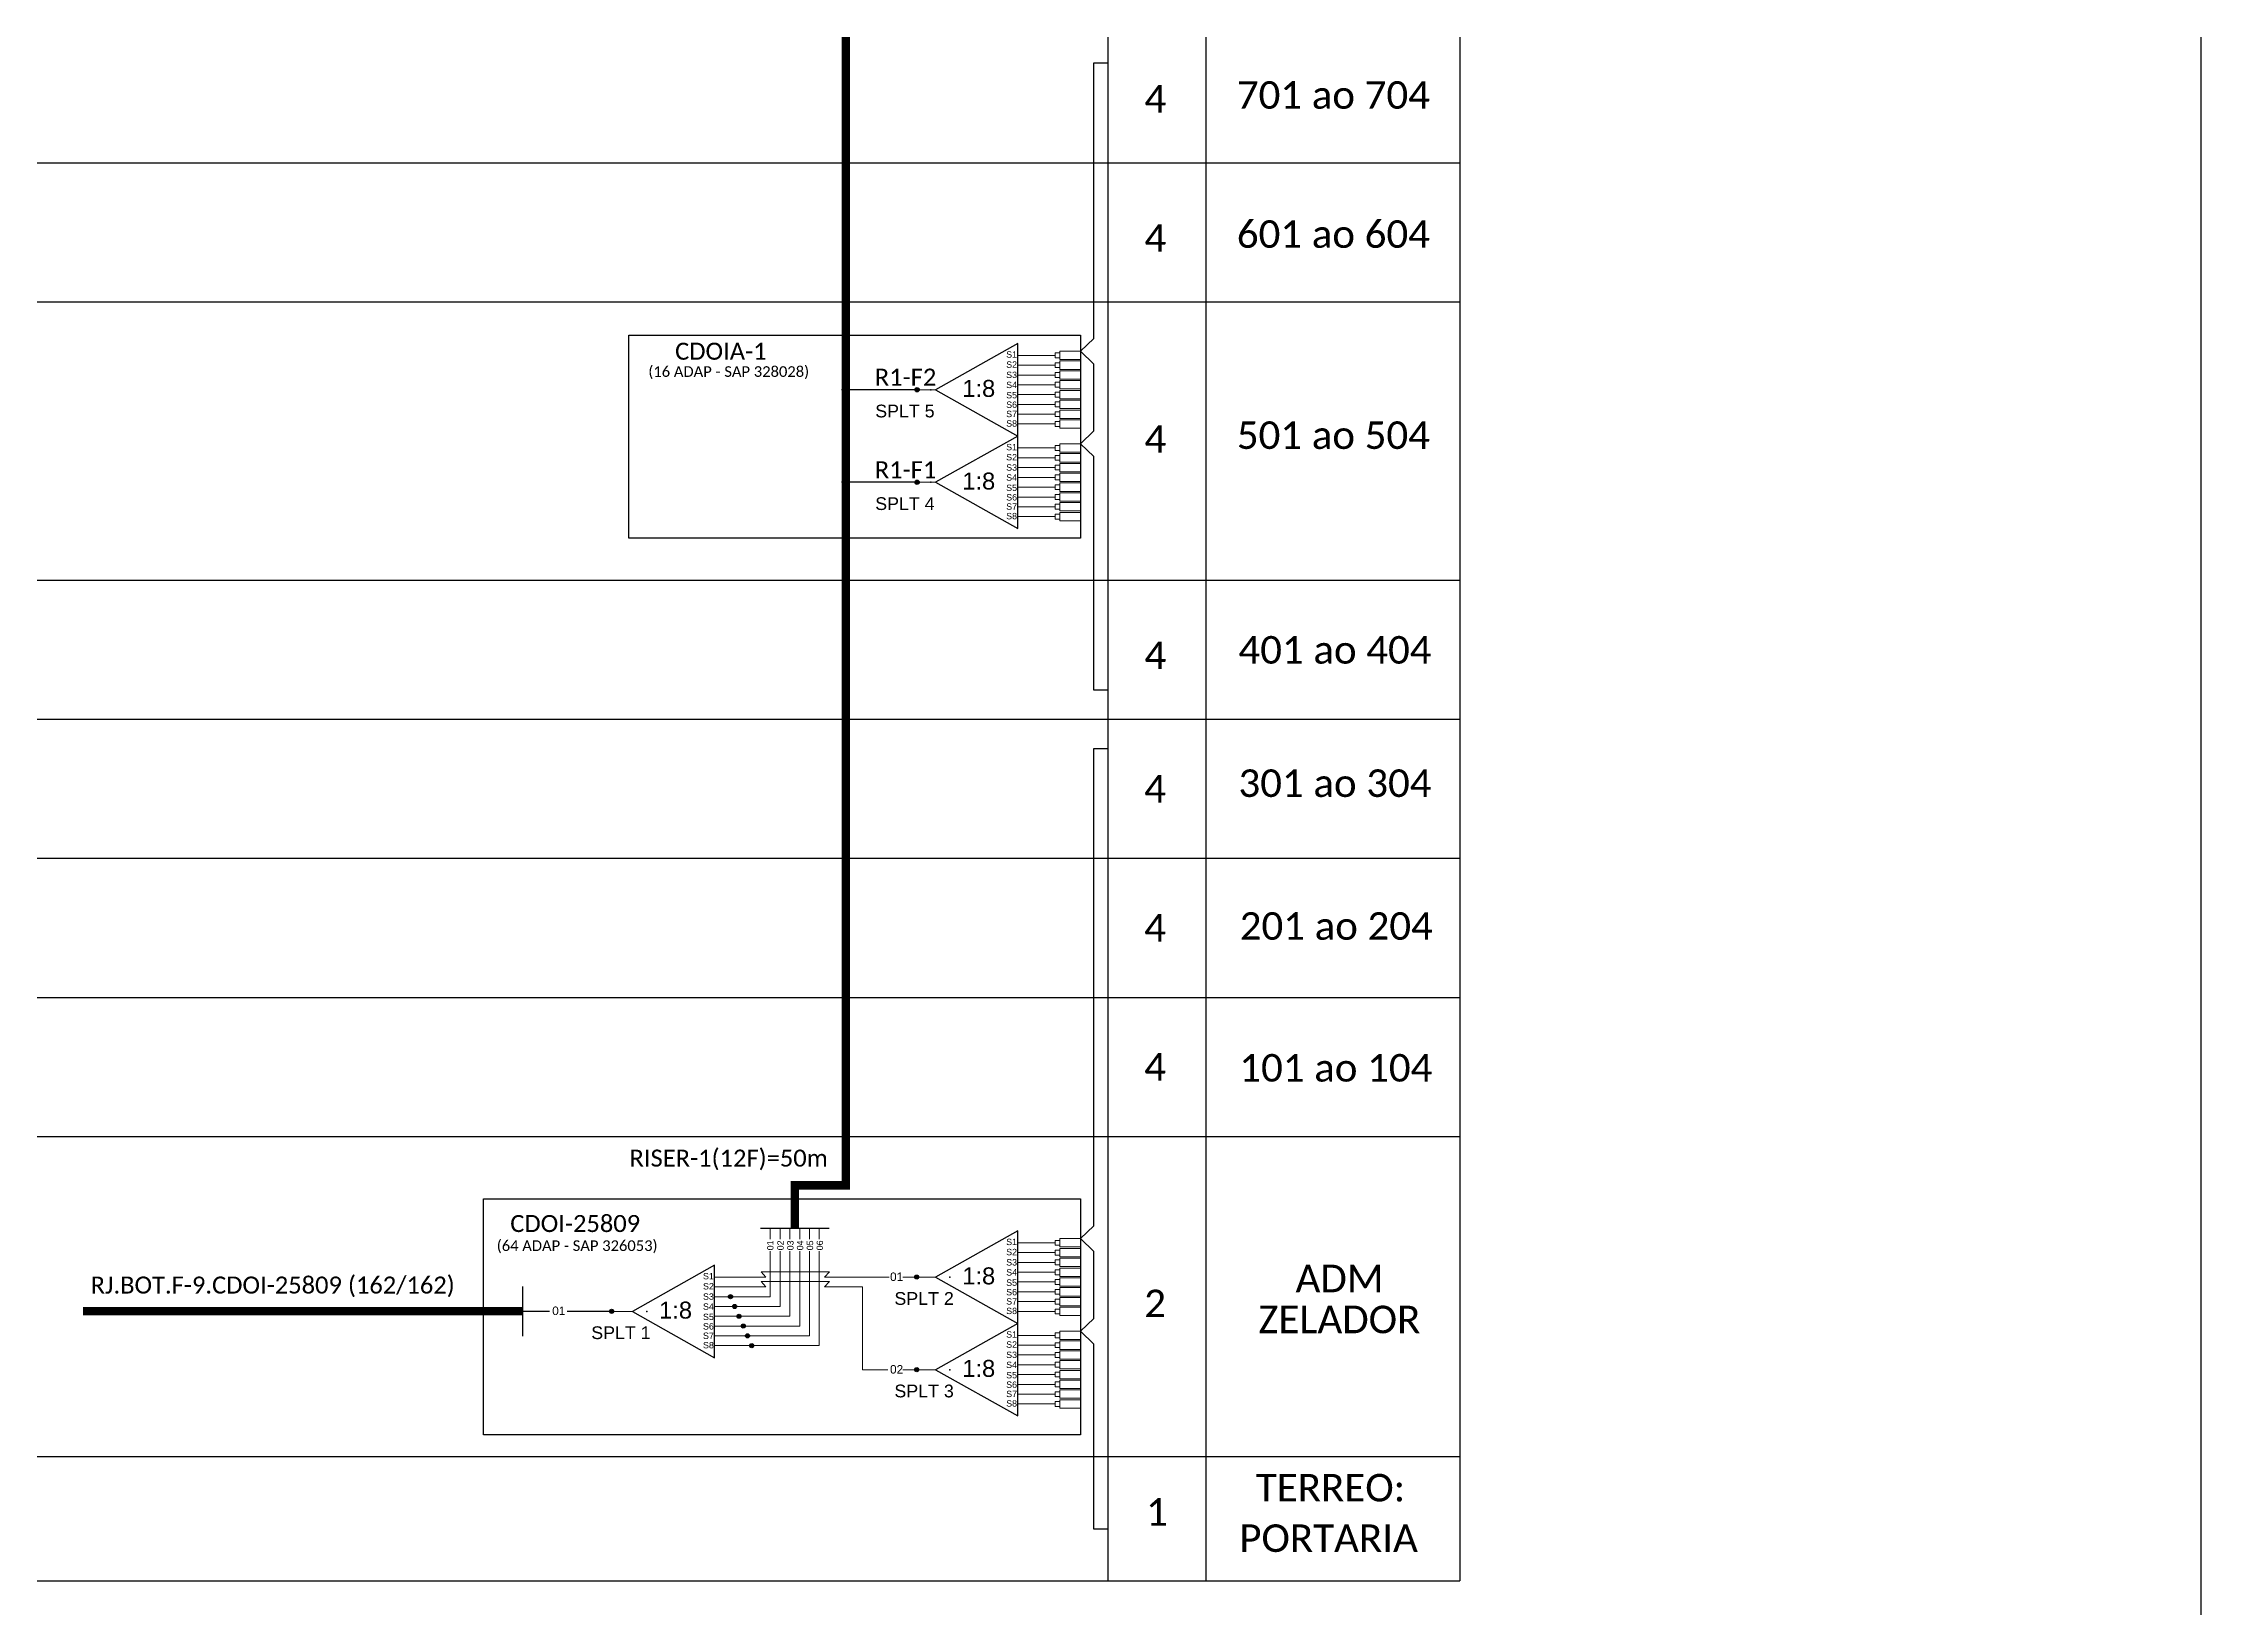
# Model space of a CAD drawing. Extents: x -4 to 1788, y 1 to 595.
# Drawn here: x 1534.5 to 1788.5, y 144.6 to 328.9 of the extents above; entities that cross this region are included whole.
import ezdxf
from ezdxf.enums import TextEntityAlignment as Align

# ---------------------------------------------------------------- set-up
doc = ezdxf.new("R2010")
doc.units = 0
doc.styles.add('ARIAL', font='arial.ttf')
doc.styles.add('WMF-Calibri0', font='calibri.ttf')

# ---------------------------------------------------------------- blocks, each defined once
blk = doc.blocks.new('SPLT_1-8_SC-APC')
at = {"color": 1}
blk.add_lwpolyline([(-7.37, -2.1), (-17.04, -7.55), (-7.37, -13), (-7.37, -2.1)], dxfattribs=at)
at = {"color": 3, "lineweight": 0}
for points in [[(-2.99, -3.51), (-7.37, -3.51)], [(-7.37, -4.66), (-2.99, -4.66)], [(-2.41, -3.02), (-2.41, -4)], [(-2.41, -3.02), (0, -3.02)], [(-2.41, -4), (0, -4)], [(-2.41, -4.17), (-2.41, -5.16)], [(-2.41, -4.17), (0, -4.17)], [(-7.37, -5.82), (-2.99, -5.82)], [(-7.37, -6.97), (-2.99, -6.97)], [(-2.41, -5.16), (0, -5.16)], [(-2.41, -5.32), (-2.41, -6.31)], [(-2.41, -5.32), (0, -5.32)], [(-2.41, -6.31), (0, -6.31)], [(-2.41, -6.48), (-2.41, -7.46)], [(-2.41, -6.48), (0, -6.48)], [(-2.41, -7.46), (0, -7.46)], [(-7.37, -8.12), (-2.99, -8.12)], [(-7.37, -9.28), (-2.99, -9.28)], [(-2.41, -7.63), (-2.41, -8.62)], [(-2.41, -7.63), (0, -7.63)], [(-2.41, -8.62), (0, -8.62)], [(-2.41, -8.78), (-2.41, -9.77)], [(-2.41, -8.78), (0, -8.78)], [(-2.41, -9.77), (0, -9.77)], [(-2.41, -9.94), (-2.41, -10.92)], [(-2.41, -9.94), (0, -9.94)], [(-7.37, -10.43), (-2.99, -10.43)], [(-7.37, -11.58), (-2.99, -11.58)], [(-2.41, -10.92), (0, -10.92)], [(-2.41, -11.09), (-2.41, -12.08)], [(-2.41, -11.09), (0, -11.09)], [(-2.41, -12.08), (0, -12.08)]]:
    blk.add_lwpolyline(points, dxfattribs=at)
for points in [[(-2.99, -3.22), (-2.41, -3.22), (-2.41, -3.8), (-2.99, -3.8)], [(-2.99, -4.38), (-2.41, -4.38), (-2.41, -4.95), (-2.99, -4.95)], [(-2.99, -5.53), (-2.41, -5.53), (-2.41, -6.1), (-2.99, -6.1)], [(-2.99, -6.68), (-2.41, -6.68), (-2.41, -7.26), (-2.99, -7.26)], [(-2.99, -7.84), (-2.41, -7.84), (-2.41, -8.41), (-2.99, -8.41)], [(-2.99, -8.99), (-2.41, -8.99), (-2.41, -9.56), (-2.99, -9.56)], [(-2.99, -10.14), (-2.41, -10.14), (-2.41, -10.72), (-2.99, -10.72)], [(-2.99, -11.3), (-2.41, -11.3), (-2.41, -11.87), (-2.99, -11.87)]]:
    blk.add_lwpolyline(points, close=True, dxfattribs=at)
at = {"color": 1, "lineweight": 0}
blk.add_lwpolyline([(-17.04, -7.55), (-19.26, -7.55)], dxfattribs=at)
at = {"color": 1, "style": 'ARIAL'}
for s, height, p in [('S1', 0.75, (-8.74, -3.78)), ('S2', 0.75, (-8.74, -4.97)), ('1:8', 2, (-13.91, -8.4)), ('S3', 0.75, (-8.74, -6.18)), ('S4', 0.75, (-8.74, -7.36)), ('S5', 0.75, (-8.74, -8.57)), ('S6', 0.75, (-8.74, -9.69)), ('S7', 0.75, (-8.74, -10.78)), ('S8', 0.75, (-8.74, -11.9))]:
    blk.add_text(s, height=height, dxfattribs=at).set_placement(p)
blk = doc.blocks.new('SPLITTER_')
blk.add_point((0, 0))
at = {"style": 'ARIAL', "flags": 4}
blk.add_attdef('SPLT', (0, -3.26), '', height=1.5, dxfattribs=at)

msp = doc.modelspace()

# ---------------------------------------------------------------- hatches: boundary and pattern name
h = msp.add_hatch(color=3)
h.dxf.hatch_style = 1
edge = h.paths.add_edge_path()
edge.add_arc((1637.36, 288.09), 0.256, 0, 360)
h = msp.add_hatch(color=3)
h.dxf.hatch_style = 1
edge = h.paths.add_edge_path()
edge.add_arc((1637.36, 277.19), 0.256, 0, 360)
h = msp.add_hatch(color=3)
h.dxf.hatch_style = 1
edge = h.paths.add_edge_path()
edge.add_arc((1637.33, 183.65), 0.242, 0, 360)
h = msp.add_hatch(color=3)
h.dxf.hatch_style = 1
edge = h.paths.add_edge_path()
edge.add_arc((1615.41, 181.34), 0.242, 0, 360)
h = msp.add_hatch(color=3)
h.dxf.hatch_style = 1
edge = h.paths.add_edge_path()
edge.add_arc((1615.91, 180.19), 0.242, 0, 360)
h = msp.add_hatch(color=3)
h.dxf.hatch_style = 1
edge = h.paths.add_edge_path()
edge.add_arc((1601.42, 179.62), 0.242, 0, 360)
h = msp.add_hatch(color=3)
h.dxf.hatch_style = 1
edge = h.paths.add_edge_path()
edge.add_arc((1616.41, 179.04), 0.242, 0, 360)
h = msp.add_hatch(color=3)
h.dxf.hatch_style = 1
edge = h.paths.add_edge_path()
edge.add_arc((1616.91, 177.88), 0.242, 0, 360)
h = msp.add_hatch(color=3)
h.dxf.hatch_style = 1
edge = h.paths.add_edge_path()
edge.add_arc((1617.41, 176.73), 0.242, 0, 360)
h = msp.add_hatch(color=3)
h.dxf.hatch_style = 1
edge = h.paths.add_edge_path()
edge.add_arc((1617.91, 175.58), 0.242, 0, 360)
h = msp.add_hatch(color=3)
h.dxf.hatch_style = 1
edge = h.paths.add_edge_path()
edge.add_arc((1637.33, 172.75), 0.242, 0, 360)

# ---------------------------------------------------------------- linework, layer by layer
at = {"color": 7}
msp.add_lwpolyline([(947.45, 595.26), (1788.45, 595.26), (1788.45, 1.26), (947.45, 1.26)], close=True, dxfattribs=at)
for points in [[(1659.81, 503.12), (1659.81, 147.88)], [(1701.24, 503.12), (1701.24, 147.88)], [(1671.38, 147.88), (1671.38, 494.89)], [(1462.42, 314.8), (1701.24, 314.8)], [(1462.42, 298.43), (1701.24, 298.43)], [(1462.42, 265.69), (1701.24, 265.69)], [(1462.42, 249.32), (1701.24, 249.32)], [(1462.42, 232.94), (1701.24, 232.94)], [(1462.42, 216.57), (1701.24, 216.57)], [(1462.42, 200.2), (1701.24, 200.2)], [(1462.42, 162.54), (1701.24, 162.54)], [(1462.42, 147.88), (1701.24, 147.88)]]:
    msp.add_lwpolyline(points)
at = {"color": 5, "const_width": 1}
msp.add_lwpolyline([(1628.98, 451.81), (1628.98, 194.44), (1622.97, 194.44), (1622.97, 189.41)], dxfattribs=at)
at = {"color": 3}
for points in [[(1659.81, 252.73), (1658.16, 252.73), (1658.15, 280.21), (1656.59, 281.72), (1658.15, 283.23), (1658.15, 291.11), (1656.59, 292.62), (1658.15, 294.13), (1658.15, 326.58), (1659.8, 326.58)], [(1659.81, 153.98), (1658.16, 153.98), (1658.15, 175.77), (1656.59, 177.28), (1658.15, 178.79), (1658.15, 186.67), (1656.59, 188.18), (1658.15, 189.68), (1658.15, 245.86), (1659.8, 245.86)], [(1590.96, 179.63), (1594.12, 179.63)], [(1596.19, 179.62), (1601.42, 179.62)]]:
    msp.add_lwpolyline(points, dxfattribs=at)
at = {"color": 1}
for points in [[(1603.46, 294.52), (1656.59, 294.52), (1656.59, 270.62), (1603.46, 270.62)], [(1586.32, 192.85), (1656.59, 192.85), (1656.59, 165.09), (1586.32, 165.09)]]:
    msp.add_lwpolyline(points, close=True, dxfattribs=at)
at = {"color": 5}
for points in [[(1637.33, 288.09), (1628.47, 288.09)], [(1637.33, 277.19), (1628.47, 277.19)], [(1618.92, 189.41), (1627.02, 189.41)]]:
    msp.add_lwpolyline(points, dxfattribs=at)
at = {"color": 5, "lineweight": 0}
for points in [[(1620.08, 189.41), (1620.08, 188.12)], [(1621.24, 189.41), (1621.24, 188.12)], [(1622.39, 189.41), (1622.39, 188.12)], [(1623.55, 189.41), (1623.55, 188.12)], [(1624.71, 189.41), (1624.71, 188.12)], [(1625.86, 189.41), (1625.86, 188.12)], [(1615.66, 181.34), (1620.08, 181.34), (1620.08, 186.7)], [(1616.16, 180.19), (1621.24, 180.19), (1621.24, 186.69)], [(1616.66, 179.04), (1622.39, 179.04), (1622.39, 186.7)], [(1617.16, 177.88), (1623.55, 177.88), (1623.55, 186.7)], [(1617.66, 176.73), (1624.71, 176.73), (1624.71, 186.7)], [(1618.16, 175.58), (1625.86, 175.58), (1625.86, 186.7)]]:
    msp.add_lwpolyline(points, dxfattribs=at)
at = {"color": 1}
for points in [[(1613.54, 185.06), (1603.87, 179.61), (1613.54, 174.16), (1613.54, 185.06)], [(1590.96, 176.7), (1590.96, 182.55)]]:
    msp.add_lwpolyline(points, dxfattribs=at)
at = {"color": 7, "lineweight": 0}
for points in [[(1613.54, 183.65), (1619.58, 183.65)], [(1619.58, 183.65), (1619.02, 184.27), (1622.35, 184.27)], [(1619.58, 182.49), (1619.02, 183.12), (1622.35, 183.12)], [(1626.49, 183.65), (1627.05, 184.27), (1622.35, 184.27)], [(1626.49, 182.49), (1627.05, 183.12), (1622.35, 183.12)], [(1634.1, 183.65), (1626.49, 183.65)], [(1637.08, 183.65), (1635.7, 183.65)], [(1613.54, 182.49), (1619.58, 182.49)], [(1613.54, 181.34), (1615.41, 181.34)], [(1633.92, 172.75), (1630.94, 172.75), (1630.94, 182.49), (1626.49, 182.49)], [(1613.54, 180.19), (1615.91, 180.19)], [(1613.54, 179.04), (1616.41, 179.04)], [(1613.54, 177.88), (1616.91, 177.88)], [(1613.54, 176.73), (1617.41, 176.73)], [(1613.54, 175.58), (1617.91, 175.58)], [(1637.08, 172.75), (1635.7, 172.75)]]:
    msp.add_lwpolyline(points, dxfattribs=at)
at = {"color": 1, "const_width": 1}
msp.add_lwpolyline([(1539.22, 179.63), (1590.96, 179.63)], dxfattribs=at)
at = {"color": 1, "lineweight": 0}
msp.add_lwpolyline([(1603.87, 179.61), (1601.65, 179.61)], dxfattribs=at)
at = {"color": 3}
for centre, radius in [((1637.36, 288.09), 0.256), ((1637.36, 277.19), 0.256), ((1637.33, 183.65), 0.242), ((1615.41, 181.34), 0.242), ((1615.91, 180.19), 0.242), ((1601.42, 179.62), 0.242), ((1616.41, 179.04), 0.242), ((1616.91, 177.88), 0.242), ((1617.41, 176.73), 0.242), ((1617.91, 175.58), 0.242), ((1637.33, 172.75), 0.242)]:
    msp.add_circle(centre, radius, dxfattribs=at)

# ---------------------------------------------------------------- block references
for p in [(1656.59, 295.64), (1656.59, 284.74), (1656.59, 191.19), (1656.59, 180.3)]:
    msp.add_blockref('SPLT_1-8_SC-APC', p, dxfattribs=at)
ref = msp.add_blockref('SPLITTER_', (1638.97, 288.09), dxfattribs=dict(xscale=-1))
ref.add_attrib('SPLT', 'SPLT 5', (1632.44, 284.83), dxfattribs={"height": 1.5, "style": 'ARIAL'})
ref = msp.add_blockref('SPLITTER_', (1638.97, 277.19), dxfattribs=dict(xscale=-1))
ref.add_attrib('SPLT', 'SPLT 4', (1632.44, 273.93), dxfattribs={"height": 1.5, "style": 'ARIAL'})
ref = msp.add_blockref('SPLITTER_', (1641.23, 183.65), dxfattribs=dict(xscale=-1))
ref.add_attrib('SPLT', 'SPLT 2', (1634.7, 180.38), dxfattribs={"height": 1.5, "style": 'ARIAL'})
ref = msp.add_blockref('SPLITTER_', (1605.55, 179.61), dxfattribs=dict(xscale=-1))
ref.add_attrib('SPLT', 'SPLT 1', (1599.02, 176.35), dxfattribs={"height": 1.5, "style": 'ARIAL'})
ref = msp.add_blockref('SPLITTER_', (1641.23, 172.75), dxfattribs=dict(xscale=-1))
ref.add_attrib('SPLT', 'SPLT 3', (1634.7, 169.49), dxfattribs={"height": 1.5, "style": 'ARIAL'})

# ---------------------------------------------------------------- texts
at = {"color": 7, "style": 'WMF-Calibri0'}
for s, p in [('701 ao 704', (1675, 321.16)), ('601 ao 604', (1675, 304.79)), ('501 ao 504', (1675, 281.12)), ('401 ao 404', (1675.19, 255.85)), ('301 ao 304', (1675.19, 240.16)), ('201 ao 204', (1675.34, 223.35)), ('101 ao 104', (1675.29, 206.66)), ('ADM', (1681.91, 181.86)), ('ZELADOR', (1677.53, 177.04)), ('TERREO:', (1677.24, 157.24)), ('PORTARIA', (1675.29, 151.3))]:
    msp.add_text(s, height=3.24, dxfattribs=at).set_placement(p)
at = {"color": 1}
for s, height, style, p in [('CDOIA-1', 2, 'WMF-Calibri0', (1608.89, 291.62)), ('CDOI-25809', 2, 'WMF-Calibri0', (1589.49, 188.95)), ('RJ.BOT.F-9.CDOI-25809 (162/162)', 2, 'WMF-Calibri0', (1540.1, 181.71)), ('S1', 0.75, 'ARIAL', (1612.17, 183.38)), ('S2', 0.75, 'ARIAL', (1612.17, 182.19)), ('1:8', 2, 'ARIAL', (1607, 178.76)), ('S3', 0.75, 'ARIAL', (1612.17, 180.98)), ('S4', 0.75, 'ARIAL', (1612.17, 179.8)), ('S5', 0.75, 'ARIAL', (1612.17, 178.59)), ('S6', 0.75, 'ARIAL', (1612.17, 177.47)), ('S7', 0.75, 'ARIAL', (1612.17, 176.37)), ('S8', 0.75, 'ARIAL', (1612.17, 175.26))]:
    msp.add_text(s, height=height, dxfattribs=dict(at, style=style)).set_placement(p)
at = {"color": 1, "style": 'WMF-Calibri0'}
for s, p in [('(16 ADAP - SAP 328028)', (1615.2, 289.6)), ('(64 ADAP - SAP 326053)', (1597.36, 186.72))]:
    msp.add_text(s, height=1.25, dxfattribs=at).set_placement(p, align=Align.CENTER)
at = {"color": 5, "style": 'WMF-Calibri0'}
for s, p in [('R1-F2', (1632.39, 288.57)), ('R1-F1', (1632.39, 277.67)), ('RISER-1(12F)=50m', (1603.52, 196.65))]:
    msp.add_text(s, height=2, dxfattribs=at).set_placement(p)
at = {"style": 'ARIAL'}
for s, p in [('03', (1622.45, 187.38)), ('04', (1623.6, 187.38)), ('05', (1624.76, 187.38)), ('06', (1625.92, 187.38)), ('01', (1620.09, 187.38)), ('02', (1621.29, 187.38))]:
    msp.add_text(s, height=0.75, rotation=90, dxfattribs=at).set_placement(p, align=Align.MIDDLE_CENTER)
for s, p in [('01', (1634.96, 183.69)), ('01', (1595.2, 179.68)), ('02', (1634.96, 172.79))]:
    msp.add_text(s, height=1, dxfattribs=at).set_placement(p, align=Align.MIDDLE_CENTER)
at = {"color": 7, "style": 'WMF-Calibri0', "flags": 4}
for tag, p in [('4', (1665.41, 322.32)), ('4', (1665.41, 305.94)), ('4', (1665.41, 282.28)), ('4', (1665.41, 256.83)), ('4', (1665.38, 241.12)), ('4', (1665.38, 224.75)), ('4', (1665.38, 208.38)), ('2', (1665.38, 180.55)), ('1', (1665.59, 156))]:
    msp.add_attdef(tag, text='XX', height=3.24, dxfattribs=at).set_placement(p, align=Align.MIDDLE_CENTER)

doc.saveas('drawing.dxf')
